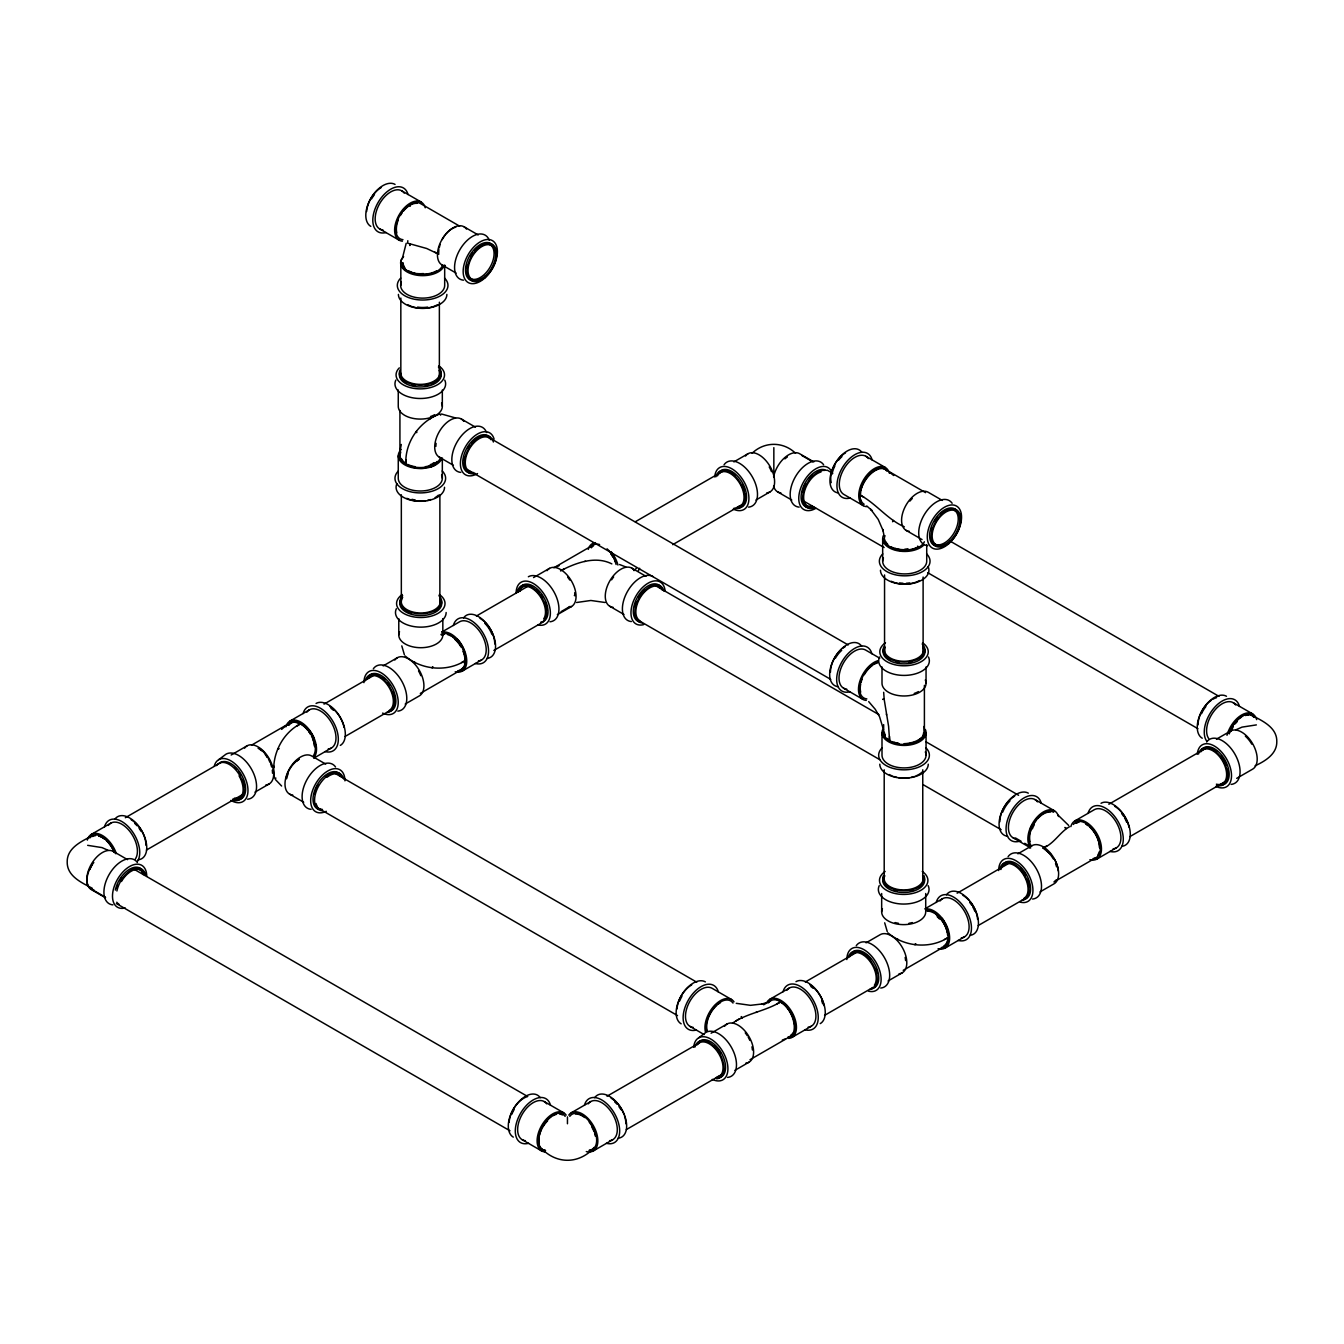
<?xml version="1.0" encoding="UTF-8"?>
<svg xmlns="http://www.w3.org/2000/svg" width="1344" height="1344" viewBox="0 0 1344 1344"><rect width="100%" height="100%" fill="white"/><g stroke="black" fill="none" stroke-linecap="round" stroke-linejoin="round"><path stroke-width="1.5" d="M398.782 634.99L398.782 618.643M407.803 240.71L407.635 243.18L426.686 248.489L438.614 254.167L438.85 249.446M442.831 634.99L442.831 618.643M773.842 447.653L773.842 476.011M567.454 1123.752L567.47 1116.898M406.14 459.698L405.888 464.134C404.645 442.243 419.647 421.042 439.975 413.969L440.664 415.178M314.21 738.562A20.378 12.499 56.6 0 0 300.938 723.526C281.366 733.387 270.497 756.974 274.546 778.126L275.94 778.126M732.497 1023.17C747.13 1013.074 765.626 1011.209 780.864 1001.734L776.765 1003.968M1069.454 826.745C1059.946 831.97 1054.166 843.73 1043.062 848.081L1050.722 854.179M402.595 257.46L406.207 243.264M400.243 449.887L401.285 444.478M735.638 1021.07L738.998 1019.004M461.58 662.525L465.578 660.391C447.266 672.437 421.378 670.001 405.098 655.956M863.923 497.347L859.925 494.911C876.12 503.58 887.41 519.406 904.327 526.831M944.479 939.456L948.478 937.322C930.166 949.368 904.26 946.932 887.981 932.887M439.253 247.8L440.076 244.474M273.89 766.097L273.739 767.626M893.306 520.447L892.584 521.741L893.575 520.649M429.24 419.412L430.483 418.522M432.197 667.716L432.919 666.809L431.928 667.649M915.096 944.63L915.818 943.723L914.81 944.58M883.663 692.294L884.167 699.014L882.706 699.334L884.184 699.367L888.586 726.298L889.627 741.048L898.733 743.534M281.618 729.372L285.785 725.76M218.736 759.646L225.977 754.186A25.334 14.616 60 0 1 252.857 771.742A25.334 14.616 60 0 1 247.598 799.21M698.662 1037.837L705.902 1032.394A25.334 14.616 60 0 1 732.782 1049.95A25.334 14.616 60 0 1 727.524 1077.418M87.662 845.342L101.976 847.594L107.94 850.231M1256.371 724.903L1242.024 727.121L1236.06 729.758M297.242 725.962L300.938 723.526L293.278 721.879M1043.062 848.081L1046.909 845.729M533.551 577.567L549.478 568.378M733.874 461.899L748.02 453.718M91.358 834.389L110.83 823.133M383.174 665.902L397.337 657.72M441.924 631.982L459.631 621.768A22.025 12.718 60 0 1 483 637.022A22.025 12.718 60 0 1 478.43 660.912M553.879 567.756L593.141 545.076M752.102 453.281C764.383 441.37 783.283 441.37 795.564 453.281M231.168 755.009L247.094 745.819M289.934 721.09L309.389 709.85M635.309 521.758L722.232 471.559M92.182 835.817C81.749 841.226 66.914 847.879 67.2 861.991C66.914 876.12 81.749 882.773 92.182 888.182M125.328 817.723L221.306 762.3M251.496 745.181L290.758 722.518M324.005 704.138L373.078 675.814M476.381 616.022L529.082 585.598M672.689 544.673L743.316 503.899M146.412 850.063L242.39 794.64M493.836 650.446L542.892 622.121M561.07 611.638L570.158 606.379M345.106 736.462L390.533 710.237M420.319 693.42L461.362 669.715M557.34 614.695L571.502 606.53M755.899 500.052L770.045 491.87M405.199 704.054L419.362 695.873A22.025 12.718 60 0 0 417.833 668.002A22.025 12.718 60 0 0 394.85 660.022M462.185 671.143L481.656 659.904M254.974 792.137L269.119 783.955M313.723 758.218L331.43 747.986M1017.895 853.81L1032.041 845.645M1074.881 820.915L1094.335 809.676A22.025 12.718 60 0 1 1117.704 824.93A22.025 12.718 60 0 1 1113.134 848.82M1216.454 739.166L1230.617 731.002M571.25 1112.798L590.722 1101.559M866.057 942.833L880.219 934.651A22.025 12.718 60 0 1 903.588 949.906A22.025 12.718 60 0 1 899.018 973.795M924.823 908.897L942.514 898.682M711.094 1033.217L727.02 1024.01M769.86 999.281L789.331 988.042M1108.85 804.25L1206.643 747.785M763.644 1004.774L770.683 1000.726M957.13 893.206L1008.017 863.822M607.034 1096.217L699.401 1042.894M805.291 981.994L856.162 952.627M1129.934 836.59L1224.098 782.225M978.23 925.529L1025.472 898.262M1055.023 881.328L1096.082 857.64M1255.078 765.828C1264.939 761.225 1277.086 754.118 1276.8 741.535C1277.086 727.406 1262.251 720.754 1251.818 715.344M626.321 1129.598L722.299 1074.175M592.452 1149.523C577.685 1163.87 557.256 1163.87 542.489 1149.523M824.561 1015.375L873.617 987.05M903.202 970.334L944.244 946.646M1039.92 891.962L1054.066 883.798A22.025 12.718 60 0 0 1052.537 855.926A22.025 12.718 60 0 0 1029.571 847.93M1096.906 859.068L1116.36 847.829M1236.715 778.344L1252.642 769.138A22.025 12.718 60 0 0 1251.113 741.283A22.025 12.718 60 0 0 1228.147 733.286M750.002 1059.71L791.062 1036.006M593.275 1150.951L612.746 1139.712M888.082 980.969L902.244 972.804M945.084 948.074L964.538 936.835M734.899 1070.345L749.045 1062.163M791.885 1037.434L811.356 1026.194M564.715 568.68L560.498 570.814C575.753 562.918 595.291 555.458 611.839 563.892M943.589 946.999L943.622 946.982A20.378 12.499 63.4 0 0 944.916 922.757M555.929 566.933L559.054 565.74M767.861 1002.12L761.41 1004.27L763.022 1003.884L750.49 1005.329L736.243 1003.33M782.309 1040.088L785.434 1038.878M277.822 749.045L279.065 748.608L277.922 748.776M886.586 714.941L886.385 714.084M576.61 602.498L590.856 600.482L605.119 602.498M585.463 561.271L584.606 561.456M755.899 1012.402L756.756 1012.15M415.178 662.525L413.784 661.903M898.061 939.456L896.683 938.818M441.454 413.986L455.549 417.95M889.51 736.361L889.627 741.048A20.378 10.97 -3.1 0 1 884.369 736.327M619.55 564.53L625.8 566.933M434.65 252.017L438.614 254.167M865.872 456.271L885.343 467.51M942.329 500.422L928.166 492.24A22.025 12.718 -60 0 0 904.798 507.494A22.025 12.718 -60 0 0 909.367 531.384M884.52 468.938L925.562 492.643M401.738 190.814L421.193 202.054M464.033 226.783L478.195 234.948M459.631 226.145L420.37 203.482A20.378 11.76 -60 0 0 398.765 217.594A20.378 11.76 -60 0 0 402.982 239.686M1233.17 702.677L1252.642 713.916M813.809 461.899L799.646 453.718A22.025 12.718 -60 0 0 773.59 476.834M801.847 455.498L812.734 461.782M827.232 470.165L832.675 473.306M950.578 541.38L1219.042 696.377M863.318 505.663L843.847 494.424A22.025 12.718 -60 0 1 845.376 466.553A22.025 12.718 -60 0 1 868.342 458.573M906.142 530.393L922.068 539.582M379.714 228.95L399.168 240.19M442.008 264.919L456.154 273.101M917.549 546.151L919.111 547.058M804.334 501.446L884.15 547.529M927.679 572.662L1197.941 728.7M777.622 491.87L791.784 500.052M879.749 658.207L865.586 650.026A22.025 12.718 -60 0 0 842.218 665.297A22.025 12.718 -60 0 0 846.787 689.17M461.294 418.975L475.44 427.157M487.469 436.682L848.182 644.952M466.385 469.022L830.726 679.375M843.562 688.178L863.033 699.418M1034.998 799.562L1054.452 810.802M439.27 457.128L453.415 465.31M631.848 568.159L646.01 576.324M656.057 585.967L879.01 714.689M926.15 741.905L1018.601 795.278M433.138 463.226L434.7 464.134M1100.299 848.299L1099.711 847.963A19.555 11.29 60 0 0 1089.463 826.644A19.27 11.122 60 0 1 1099.51 847.627M638.602 620.407L879.682 759.595M923.194 784.711L1001.129 829.702M1015.627 838.085L1021.07 841.226M1024.699 843.31L1028.328 845.41M1012.973 837.715L1030.663 847.93M609.823 606.295L623.986 614.477M574.308 595.426L574.896 595.778A20.378 11.76 60 0 0 574.678 592.754M325.718 764.098L311.573 755.933A22.025 12.718 -60 0 0 288.204 771.187A22.025 12.718 -60 0 0 292.774 795.077M731.522 999.516L712.068 988.277A22.025 12.718 -60 0 0 688.699 1003.531A22.025 12.718 -60 0 0 693.269 1027.421M336.05 773.942L696.78 982.195M316.781 807.324L677.51 1015.577M289.548 794.069L303.694 802.25M690.043 1026.43L704.189 1034.594M113.383 851.458L127.546 859.639M544.219 1101.559L563.69 1112.798M133.829 869.114L527.436 1096.368M90.972 888.871L105.487 897.254M116.357 903.538L509.981 1130.791M105.521 897.792L91.358 889.61A22.025 12.718 -60 0 1 92.887 861.739A22.025 12.718 -60 0 1 115.853 853.759M522.194 1139.712L541.666 1150.951M889.812 472.382L893.71 475.524M866.779 505.982L871.853 510.485L870.71 509.275L878.22 519.406L883.243 530.981L882.773 529.385L884.134 536.038M1058.215 815.254L1068.698 825.468M281.618 786.022L275.302 779.402M868.694 701.602L875.28 709.33L879.547 716.722L883.462 729.574M742.056 1017.862L741.283 1016.585L741.754 1018.013M416.237 431.558L416.674 432.65L416.422 431.357M887.258 931.594L884.688 922.807M404.359 654.662L401.789 645.876M924.067 726.415L924.386 731.942A20.378 10.97 -3.1 0 1 904.008 743.702M934.063 912.358L934.063 913.046A19.555 11.29 60 0 0 930.485 911.518A19.27 11.122 60 0 0 927.242 911.215M926.722 544.874L926.722 561.221A22.025 12.718 0 0 1 901.824 573.821A22.025 12.718 0 0 1 883.428 557.928M926.05 666.926L926.05 683.273M926.05 732.732L926.05 755.21M925.714 893.525L925.714 911.921A22.025 12.718 0 0 1 900.816 924.521A22.025 12.718 0 0 1 882.42 908.628M924.403 685.322L924.403 732.732A20.378 11.76 0 0 1 904.025 744.492A20.378 11.76 0 0 1 883.646 732.732L883.646 724.601M923.11 577.046L923.11 654.192M922.757 769.81L922.757 882.739M884.554 574.963L884.554 652.109M884.201 769.81L884.201 878.556M882.672 538.742L882.672 561.221M882 666.926L882 683.273A22.025 12.718 0 0 0 906.898 695.873A22.025 12.718 0 0 0 925.31 679.98M882 732.732L882 755.21A22.025 12.718 0 0 0 906.898 767.81A22.025 12.718 0 0 0 925.31 751.918M881.664 893.525L881.664 911.921M874.054 663.718L874.054 664.39A19.555 11.29 -60 0 1 877.632 662.861M451.181 635.443L451.181 636.115A19.555 11.29 60 0 0 447.602 634.586M444.679 264.986L444.679 285.415A22.025 12.718 0 0 1 419.765 298.015A22.025 12.718 0 0 1 401.369 282.122M442.327 390.012L442.327 406.358M442.327 459.9L442.327 478.296M439.874 494.777L439.874 603.506M439.37 302.215L439.37 377.278M410.189 204.49L410.189 206.287M401.335 494.777L401.335 601.423M400.831 262.601L400.831 285.533M400.831 298.049L400.831 375.194M399.924 410.474L399.924 455.818M398.261 390.012L398.261 406.358A22.025 12.718 0 0 0 423.175 418.975A22.025 12.718 0 0 0 441.571 403.066M398.261 455.818L398.261 478.296A22.025 12.718 0 0 0 423.175 490.896A22.025 12.718 0 0 0 441.571 475.003M442.159 239.602A20.378 12.499 -63.4 0 1 444.998 235.166M446.074 233.839A20.378 12.499 -63.4 0 1 455.834 227.136M402.394 241.198A22.025 12.718 -60 0 1 400.714 212.335A22.025 12.718 -60 0 1 425.225 207.782M382.939 229.958A22.025 12.718 -60 0 1 379.714 203.532A22.025 12.718 -60 0 1 404.208 193.099M396.833 232.966A19.555 11.29 -60 0 1 398.21 220.046M400.411 215.477A19.555 11.29 -60 0 1 402.259 212.621M403.267 211.294A19.555 11.29 -60 0 1 417.094 203.314M366.626 211.512A20.916 12.079 -60 0 1 381.377 187.404M370.81 226.363A24.226 13.994 -60 0 1 370.81 198.391A24.226 13.994 -60 0 1 395.052 184.414M386.081 232.529A25.334 14.616 -60 0 1 378.05 202.574A25.334 14.616 -60 0 1 408.022 194.544M371.599 198.845A19.555 11.29 -60 0 1 374.455 194.662M437.438 304.752A20.916 12.079 0 0 1 407.854 304.752M436.464 270.917A19.555 11.29 0 0 1 408.828 270.917M403.771 265.86A19.555 11.29 0 0 1 403.099 262.937M446.88 294.403A24.226 13.994 0 0 1 422.654 308.398A24.226 13.994 0 0 1 398.412 294.403M444.578 278.107A25.334 14.616 0 0 1 422.654 300.031A25.334 14.616 0 0 1 400.714 278.107M427.711 307.104A19.555 11.29 0 0 1 417.581 307.104M443.923 266.23A22.025 12.718 0 0 1 414.221 274.68A22.025 12.718 0 0 1 403.57 256.57M442.327 265.978A20.378 11.76 0 0 1 419.983 274.596A20.378 11.76 0 0 1 402.276 262.937M445.234 265.927A22.025 12.718 -60 0 1 442.008 239.484A22.025 12.718 -60 0 1 466.502 229.068M483.857 244.104A19.555 11.29 -60 0 1 491.232 264.97A19.555 11.29 -60 0 1 468.3 276.478M466.502 268.145A19.555 11.29 -60 0 1 466.922 265.171M470.501 255.948A19.555 11.29 -60 0 1 472.349 253.092M474.432 250.505A19.555 11.29 -60 0 1 480.278 245.633M476.448 280.291A20.916 12.079 -60 0 1 468.535 257.964A20.916 12.079 -60 0 1 493.08 245.65M463.529 280.174A25.334 14.616 -60 0 1 460.975 247.884A25.334 14.616 -60 0 1 489.317 240.307M909.955 501.06A20.378 11.76 -60 0 1 912.24 498.523M861.386 501.816A20.378 10.97 -56.9 0 1 866.309 478.918A20.378 10.97 -56.9 0 1 885.175 469.358M864.142 504.235A20.378 11.76 -60 0 1 865.553 478.447A20.378 11.76 -60 0 1 886.805 471.072M954.19 510.115A19.555 11.29 -60 0 1 952.829 534.862A19.555 11.29 -60 0 1 932.45 541.934M931.056 530.628A19.555 11.29 -60 0 1 931.879 527.537M934.634 521.405A19.555 11.29 -60 0 1 937.507 517.222M940.834 513.694A19.555 11.29 -60 0 1 943.219 511.846M944.412 511.09A19.555 11.29 -60 0 1 947.99 509.561M937.02 546.118A20.916 12.079 -60 0 1 933.946 521.018A20.916 12.079 -60 0 1 957.23 511.106M927.679 545.63A25.334 14.616 -60 0 1 923.966 515.239A25.334 14.616 -60 0 1 952.14 503.261M919.498 580.558A20.916 12.079 0 0 1 891.24 581.263M909.754 582.91A19.555 11.29 0 0 1 906.394 583.246M903 583.246A19.555 11.29 0 0 1 899.64 582.91M926.638 553.913A25.334 14.616 0 0 1 904.697 575.837A25.334 14.616 0 0 1 882.756 553.913M928.099 566.597A24.226 13.994 0 0 1 907.855 584.086A24.226 13.994 0 0 1 880.471 570.209M918.523 546.722A19.555 11.29 0 0 1 904.697 550.032M903 549.982A19.555 11.29 0 0 1 890.87 546.722M887.762 544.387A19.555 11.29 0 0 1 885.814 541.666M923.782 545.093A22.025 12.718 0 0 1 896.263 550.486A22.025 12.718 0 0 1 883.428 535.45M924.386 541.783A20.378 11.76 0 0 1 899.422 550.099A20.378 11.76 0 0 1 885.024 535.702M907.855 549.074A18.178 10.483 0 0 1 904.697 549.226M866.544 506.654A22.025 12.718 -60 0 1 864.847 477.792A22.025 12.718 -60 0 1 889.375 473.256M832.171 473.525A19.555 11.29 -60 0 1 834.926 465.797M838.606 460.118A19.555 11.29 -60 0 1 841.932 456.607M860.513 494.575A19.555 11.29 -60 0 1 860.714 491.669M860.983 490.174A19.555 11.29 -60 0 1 877.901 469.106M838.505 492.929A24.226 13.994 -60 0 1 834.96 463.865A24.226 13.994 -60 0 1 861.907 452.39M850.231 498.002A25.334 14.616 -60 0 1 842.201 468.031A25.334 14.616 -60 0 1 872.155 460.001M831.23 482.63A20.916 12.079 -60 0 1 845.51 452.861M916.222 548.033A19.27 11.122 0 0 1 895.692 549.595A19.27 11.122 0 0 1 884.554 539.515M908.393 549.343A17.623 10.181 0 0 1 905.369 549.646M903.84 549.679A17.623 10.181 0 0 1 895.02 548.318M434.7 414.674A20.378 11.76 0 0 1 430.483 416.539M434.666 465.209A20.378 12.499 3.4 0 1 430.45 467.04M425.544 468.098A20.378 12.499 3.4 0 1 400.646 451.836M439.975 458.858A20.378 11.76 0 0 1 415.027 467.174A20.378 11.76 0 0 1 400.613 452.777M439.169 370.171A19.555 11.29 0 0 1 422.839 384.283A19.555 11.29 0 0 1 400.747 373.094M439.169 377.815A19.555 11.29 0 0 1 437.22 380.537M434.112 382.872A19.555 11.29 0 0 1 431.508 384.132M428.551 385.123A19.555 11.29 0 0 1 425.359 385.795M415.229 385.795A19.555 11.29 0 0 1 412.037 385.123M406.476 382.872A19.555 11.29 0 0 1 403.368 380.537M440.513 371.767A20.916 12.079 0 0 1 420.302 386.971A20.916 12.079 0 0 1 400.075 371.767M438.85 365.887A24.226 13.994 0 0 1 437.926 384.485A24.226 13.994 0 0 1 405.821 386.114A24.226 13.994 0 0 1 399.319 367.886M444.763 380.1A25.334 14.616 0 0 1 420.302 398.496A25.334 14.616 0 0 1 395.825 380.1M438.413 367.046A20.916 12.079 0 0 1 423.024 385.073A20.916 12.079 0 0 1 400.075 369.97M475.255 473.407A20.916 12.079 -60 0 1 468.619 448.644A20.916 12.079 -60 0 1 493.382 442.025M472.181 472.5A19.555 11.29 -60 0 1 469.308 449.047A19.555 11.29 -60 0 1 491.064 439.807M477.523 473.575A24.226 13.994 -60 0 1 460.471 465.377A24.226 13.994 -60 0 1 474.55 436.027A24.226 13.994 -60 0 1 494.071 439.118M460.79 472.382A25.334 14.616 -60 0 1 458.237 440.093A25.334 14.616 -60 0 1 486.578 432.516M470.618 471.61A19.555 11.29 -60 0 1 465.562 468.686M463.764 460.354A19.555 11.29 -60 0 1 464.184 457.363M467.762 448.14A19.555 11.29 -60 0 1 469.61 445.284M471.694 442.697A19.555 11.29 -60 0 1 477.523 437.825M481.102 436.313A19.555 11.29 -60 0 1 484.445 435.977M473.693 472.5A20.916 12.079 -60 0 1 465.797 450.173A20.916 12.079 -60 0 1 490.342 437.858M442.495 458.119A22.025 12.718 -60 0 1 439.27 431.693A22.025 12.718 -60 0 1 463.764 421.277M435.876 446.376A20.378 11.76 -60 0 1 436.094 443.352M441.571 459.11A22.025 12.718 0 0 1 411.869 467.561A22.025 12.718 0 0 1 401.218 449.45M437.22 461.462A19.555 11.29 0 0 1 431.508 465.058M430.063 465.595A19.555 11.29 0 0 1 425.359 466.721M415.229 466.721A19.555 11.29 0 0 1 407.719 464.453M406.476 463.798A19.555 11.29 0 0 1 401.419 458.741M444.528 487.284A24.226 13.994 0 0 1 417.127 501.161A24.226 13.994 0 0 1 396.9 483.672M442.226 470.988A25.334 14.616 0 0 1 420.302 492.912A25.334 14.616 0 0 1 398.362 470.988M438.413 495.13A20.916 12.079 0 0 1 435.086 497.633M430.752 499.548A20.916 12.079 0 0 1 427.442 500.438M425.712 500.758A20.916 12.079 0 0 1 406.846 498.338M415.229 499.985A19.555 11.29 0 0 1 412.037 499.313M918.439 691.589A20.378 11.76 0 0 1 914.222 693.454M922.908 647.086A19.555 11.29 0 0 1 904.025 661.282A19.555 11.29 0 0 1 885.142 647.086M924.235 648.665A20.916 12.079 0 0 1 904.025 663.886A20.916 12.079 0 0 1 883.814 648.665M922.152 643.961A20.916 12.079 0 0 1 906.763 661.97A20.916 12.079 0 0 1 883.814 646.867M922.589 642.802A24.226 13.994 0 0 1 920.657 661.97A24.226 13.994 0 0 1 887.393 661.97A24.226 13.994 0 0 1 885.478 642.802M928.486 656.998A25.334 14.616 0 0 1 904.025 675.41A25.334 14.616 0 0 1 879.564 656.998M912.29 662.021A19.555 11.29 0 0 1 909.082 662.693M898.968 662.693A19.555 11.29 0 0 1 895.759 662.021M890.198 659.77A19.555 11.29 0 0 1 887.09 657.434M830.441 672.252A20.916 12.079 -60 0 1 841.411 649.421M842.654 648.379A20.916 12.079 -60 0 1 845.242 646.632M835.464 658.073A19.555 11.29 -60 0 1 841.663 650.362M860.698 692.194A19.555 11.29 -60 0 1 860.698 683.928M861.05 682.399A19.555 11.29 -60 0 1 862.075 679.274M864.276 674.705A19.555 11.29 -60 0 1 872.844 665.146M838.219 686.683A24.226 13.994 -60 0 1 834.674 657.619A24.226 13.994 -60 0 1 861.622 646.162M849.946 691.757A25.334 14.616 -60 0 1 841.915 661.802A25.334 14.616 -60 0 1 871.886 653.772M866.258 700.426A22.025 12.718 -60 0 1 859.656 681.778A22.025 12.718 -60 0 1 878.086 660.643M866.846 698.914A20.378 11.76 -60 0 1 860.731 681.66A20.378 11.76 -60 0 1 877.783 662.122M925.31 729.439A22.025 12.718 0 0 1 904.025 745.433A22.025 12.718 0 0 1 882.756 729.439M923.58 732.732A19.555 11.29 0 0 1 922.908 735.638M920.959 738.36A19.555 11.29 0 0 1 917.851 740.712M913.802 742.493A19.555 11.29 0 0 1 909.082 743.618M898.968 743.618A19.555 11.29 0 0 1 894.247 742.493M890.198 740.712A19.555 11.29 0 0 1 887.09 738.36M885.142 735.638A19.555 11.29 0 0 1 884.486 732.732M928.25 764.198A24.226 13.994 0 0 1 904.025 778.176A24.226 13.994 0 0 1 879.799 764.198M925.966 747.886A25.334 14.616 0 0 1 904.025 769.826A25.334 14.616 0 0 1 882.084 747.886M922.152 772.027A20.916 12.079 0 0 1 916.02 775.891M914.491 776.462A20.916 12.079 0 0 1 911.182 777.353M909.451 777.655A20.916 12.079 0 0 1 898.615 777.655M896.868 777.353A20.916 12.079 0 0 1 893.558 776.462M892.03 775.891A20.916 12.079 0 0 1 889.224 774.53M884.856 735.05A19.27 11.122 0 0 1 884.201 732.178M434.23 462.907A19.27 11.122 0 0 1 430.248 464.671M937.39 916.591A18.178 10.483 60 0 1 939.49 918.691M905.15 957.449A20.378 11.76 60 0 1 905.587 960.574M942.077 918.305A20.378 12.499 63.4 0 1 944.042 921.211M926.856 910.442A20.378 11.76 60 0 1 946.546 927.881A20.378 11.76 60 0 1 941.27 947.57M850.45 955.466A19.555 11.29 60 0 1 869.333 960.523A19.555 11.29 60 0 1 874.39 985.253M852.012 954.576A19.555 11.29 60 0 1 854.213 952.526M865.183 954.257A19.555 11.29 60 0 1 870.895 959.633M875.952 968.402A19.555 11.29 60 0 1 877.33 973.039M849.694 956.794A20.916 12.079 60 0 1 872.978 961.111A20.916 12.079 60 0 1 871.382 988.529M846.854 959.566A24.226 13.994 60 0 1 862.478 948.898A24.226 13.994 60 0 1 880.858 975.761A24.226 13.994 60 0 1 868.409 991.133M856.262 945.672A25.334 14.616 60 0 1 884.436 957.65A25.334 14.616 60 0 1 880.723 988.042M848.131 957.684A20.916 12.079 60 0 1 871.433 962.002A20.916 12.079 60 0 1 869.82 989.436M923.899 875.515A20.916 12.079 0 0 1 903.689 890.719A20.916 12.079 0 0 1 883.478 875.515M922.572 875.717A19.555 11.29 0 0 1 903.689 889.93A19.555 11.29 0 0 1 884.806 875.717M922.253 871.45A24.226 13.994 0 0 1 920.321 890.618A24.226 13.994 0 0 1 887.074 890.618A24.226 13.994 0 0 1 885.142 871.45M923.244 880.438A19.555 11.29 0 0 1 922.572 883.361M913.466 890.215A19.555 11.29 0 0 1 910.375 891.055M897.019 891.055A19.555 11.29 0 0 1 893.911 890.215M886.771 886.082A19.555 11.29 0 0 1 884.806 883.361M928.166 885.646A25.334 14.616 0 0 1 903.689 904.058A25.334 14.616 0 0 1 879.228 885.646M923.899 877.313A20.916 12.079 0 0 1 903.689 892.517A20.916 12.079 0 0 1 883.478 877.313M912.307 922.572A20.378 11.76 0 0 1 908.964 923.278M898.414 923.278A20.378 11.76 0 0 1 895.087 922.572M926.268 908.93A22.025 12.718 60 0 1 948.444 930.418A22.025 12.718 60 0 1 938.095 948.696M940.044 900.984A22.025 12.718 60 0 1 964.538 911.4A22.025 12.718 60 0 1 961.313 937.826M947.419 932.585A19.555 11.29 60 0 0 935.273 913.802A19.27 11.122 60 0 1 947.638 935.239M947.419 940.834A19.555 11.29 60 0 1 943.841 945.924M946.478 894.802A24.226 13.994 60 0 1 973.426 906.276A24.226 13.994 60 0 1 969.881 935.34M936.23 902.412A25.334 14.616 60 0 1 966.202 910.442A25.334 14.616 60 0 1 958.171 940.414M962.875 895.289A20.916 12.079 60 0 1 969.125 900.497M970.267 901.841A20.916 12.079 60 0 1 977.609 919.397M969.78 902.53A19.555 11.29 60 0 1 971.762 905.268M972.653 906.73A19.555 11.29 60 0 1 974.854 911.299M455.028 639.475A19.27 11.122 60 0 1 458.304 642.936M459.312 644.263A19.27 11.122 60 0 1 461.126 647.069M463.294 651.588A19.27 11.122 60 0 1 464.654 664.306M463.294 667.313A19.27 11.122 60 0 1 461.126 669.329M937.289 916.742A17.623 10.181 60 0 1 939.338 918.775M291.312 723.022A19.27 11.122 60 0 1 310.582 734.143M312.749 738.662A19.27 11.122 60 0 1 314.513 746.172M286.07 778.462A19.27 11.122 -60 0 1 299.225 759.192A20.378 11.76 -60 0 0 296.822 761.09M712.958 1008.034A19.27 11.122 -60 0 1 716.251 1004.573M1030.428 828.24A19.27 11.122 -60 0 1 1031.957 825.25M745.248 1032.847A20.378 11.76 60 0 1 747.298 1035.703M748.222 1037.215A20.378 11.76 60 0 1 749.834 1040.374M751.951 1046.825A20.378 11.76 60 0 1 752.388 1049.933M777.386 1000.003A20.378 10.97 63.1 0 1 792.506 1017.71A20.378 10.97 63.1 0 1 790.373 1036.375M768.398 1002.842A20.378 11.76 60 0 1 791.062 1012.486A20.378 11.76 60 0 1 788.071 1036.93M724.55 1026.312A22.025 12.718 60 0 1 749.045 1036.728A22.025 12.718 60 0 1 745.819 1063.154M697.25 1044.826A19.555 11.29 60 0 1 719.006 1054.082A19.555 11.29 60 0 1 716.134 1077.535M697.973 1042.894A20.916 12.079 60 0 1 721.241 1052.789A20.916 12.079 60 0 1 718.183 1077.888M694.932 1047.06A20.916 12.079 60 0 1 718.234 1051.378A20.916 12.079 60 0 1 716.621 1078.795M693.722 1047.245A24.226 13.994 60 0 1 711.278 1039.332A24.226 13.994 60 0 1 727.91 1068.144A24.226 13.994 60 0 1 712.27 1079.4M714.353 1045.481A19.555 11.29 60 0 1 717.696 1048.992M718.704 1050.319A19.555 11.29 60 0 1 720.552 1053.175M724.13 1070.664A19.555 11.29 60 0 1 717.696 1076.645M676.973 1008.974A20.916 12.079 -60 0 1 691.706 984.866M679.728 1000.877A19.555 11.29 -60 0 1 681.929 996.307M696.41 1030.008A25.334 14.616 -60 0 1 688.38 1000.037A25.334 14.616 -60 0 1 718.351 992.006M681.156 1023.826A24.226 13.994 -60 0 1 681.156 995.854A24.226 13.994 -60 0 1 705.382 981.876M707.162 1030.428A19.555 11.29 -60 0 1 716.94 1005.228M718.116 1004.254A19.555 11.29 -60 0 1 720.518 1002.624M705.466 1031.923A22.025 12.718 -60 0 1 714.554 1005.413A22.025 12.718 -60 0 1 734.009 1001.801M706.608 1030.932A20.378 11.76 -60 0 1 715.008 1006.404A20.378 11.76 -60 0 1 733.001 1003.061M767.374 1001.582A22.025 12.718 60 0 1 791.885 1011.998A22.025 12.718 60 0 1 788.659 1038.425M810.886 986.53A19.555 11.29 60 0 1 813.254 988.378M821.654 1000.658A19.555 11.29 60 0 1 822.662 1003.766M786.845 990.343A22.025 12.718 60 0 1 811.356 1000.759A22.025 12.718 60 0 1 808.13 1027.186M780.864 1002.406A19.555 11.29 60 0 1 794.64 1024.918M792.842 1033.25A19.555 11.29 60 0 1 790.642 1035.283M796.001 981.641A24.226 13.994 60 0 1 820.243 995.635A24.226 13.994 60 0 1 820.243 1023.607M783.031 991.788A25.334 14.616 60 0 1 813.002 999.818A25.334 14.616 60 0 1 804.972 1029.773M809.676 984.648A20.916 12.079 60 0 1 823.973 1005.564M1073.419 824.46A20.378 11.76 60 0 1 1096.082 834.103A20.378 11.76 60 0 1 1093.092 858.547M1046.791 850.802A20.378 11.76 60 0 1 1053.242 858.833M1055.527 863.604A20.378 11.76 60 0 1 1056.602 866.846M1053.898 858.43A20.378 12.499 56.6 0 1 1058.316 870.996M1056.317 879.749A20.378 12.499 56.6 0 1 1053.898 881.966M1070.849 826.644A22.025 12.718 60 0 1 1096.906 833.633A22.025 12.718 60 0 1 1089.917 859.69M1076.107 823.066A19.555 11.29 60 0 1 1078.98 822.175A19.27 11.122 60 0 0 1076.258 823.066M1099.241 851.827A19.555 11.29 60 0 1 1097.863 854.885M1114.697 806.266A20.916 12.079 60 0 1 1128.994 827.182M1101.022 803.275A24.226 13.994 60 0 1 1126.742 820.058A24.226 13.994 60 0 1 1121.702 846.334M1088.052 813.406A25.334 14.616 60 0 1 1118.023 821.436A25.334 14.616 60 0 1 1109.993 851.407M1121.618 813.523A19.555 11.29 60 0 1 1123.584 816.262M1124.474 817.706A19.555 11.29 60 0 1 1126.675 822.276M999.835 821.772A20.916 12.079 -60 0 1 1014.636 796.152M1030.092 841.714A19.555 11.29 -60 0 1 1030.092 833.448M1030.462 831.919A19.555 11.29 -60 0 1 1036.543 820.042M1037.602 818.782A19.555 11.29 -60 0 1 1050.353 812.062M1007.63 836.22A24.226 13.994 -60 0 1 1002.607 809.945A24.226 13.994 -60 0 1 1028.311 793.162M1019.34 841.294A25.334 14.616 -60 0 1 1011.31 811.322A25.334 14.616 -60 0 1 1041.281 803.292M1016.198 838.706A22.025 12.718 -60 0 1 1012.973 812.28A22.025 12.718 -60 0 1 1037.467 801.847M1002.658 812.162A19.555 11.29 -60 0 1 1009.915 800.974M1029.958 846.653A22.025 12.718 -60 0 1 1037.484 816.698A22.025 12.718 -60 0 1 1058.484 816.53M1030.966 845.393A20.378 11.76 -60 0 1 1034.678 821.738A20.378 11.76 -60 0 1 1053.629 812.23M1032.326 828.878A18.178 10.483 -60 0 1 1034.359 824.628M1000.894 869.518A19.555 11.29 60 0 1 1021.154 871.517A19.555 11.29 60 0 1 1024.027 898.279M1003.834 865.553A19.555 11.29 60 0 1 1006.034 863.52M1020.533 868.174A19.555 11.29 60 0 1 1025.573 874.81M1027.774 879.379A19.555 11.29 60 0 1 1029.571 887.006M1001.515 867.77A20.916 12.079 60 0 1 1024.817 872.105A20.916 12.079 60 0 1 1023.204 899.522M999.953 868.678A20.916 12.079 60 0 1 1023.254 872.995A20.916 12.079 60 0 1 1021.642 900.413M998.676 870.559A24.226 13.994 60 0 1 1014.317 859.874A24.226 13.994 60 0 1 1032.679 886.754A24.226 13.994 60 0 1 1020.23 902.126M1008.084 856.666A25.334 14.616 60 0 1 1036.258 868.644A25.334 14.616 60 0 1 1032.545 899.035M590.839 547.21A20.378 11.76 60 0 1 599.592 544.505M607.051 548.806A20.378 11.76 60 0 1 615.804 561.607M567.689 577.198A20.378 11.76 60 0 1 569.755 580.054M588.269 549.394A22.025 12.718 60 0 1 595.526 542.657M611.1 551.645A22.025 12.718 60 0 1 617.954 565.034M591.343 547.831A19.555 11.29 60 0 1 593.544 545.798M611.251 554.232A19.555 11.29 60 0 1 613.099 557.088M613.906 558.583A19.555 11.29 60 0 1 615.283 561.658M636.283 568.26A22.025 12.718 60 0 1 633.797 570.562M639.626 568.277A25.334 14.616 60 0 1 638.299 570.78M642.264 622.927A20.916 12.079 -60 0 1 640.651 595.51A20.916 12.079 -60 0 1 663.953 591.192M639.878 620.794A19.555 11.29 -60 0 1 641.239 596.064A19.555 11.29 -60 0 1 661.618 588.974M655.015 585.144A19.555 11.29 -60 0 1 660.072 588.067M638.316 619.886A19.555 11.29 -60 0 1 636.132 617.854M634.738 606.547A19.555 11.29 -60 0 1 636.132 601.894M638.316 597.324A19.555 11.29 -60 0 1 640.164 594.468M641.189 593.124A19.555 11.29 -60 0 1 644.515 589.613M643.658 624.624A24.226 13.994 -60 0 1 631.142 609.874A24.226 13.994 -60 0 1 648.598 582.893A24.226 13.994 -60 0 1 665.162 591.394M631.361 621.55A25.334 14.616 -60 0 1 626.102 594.082A25.334 14.616 -60 0 1 652.982 576.526M640.702 622.037A20.916 12.079 -60 0 1 639.089 594.602A20.916 12.079 -60 0 1 662.39 590.285M613.049 607.303A22.025 12.718 -60 0 1 609.823 580.877A22.025 12.718 -60 0 1 634.334 570.444M611.587 579.835A20.378 11.76 -60 0 1 613.637 576.979M547.008 570.679A22.025 12.718 60 0 1 571.502 581.095A22.025 12.718 60 0 1 568.277 607.522M518.33 592.25A19.555 11.29 60 0 1 536.962 592.402A19.555 11.29 60 0 1 543.648 618.979M519.893 591.343A19.555 11.29 60 0 1 529.654 585.698M536.81 589.831A19.555 11.29 60 0 1 539.078 592.099M541.162 594.686A19.555 11.29 60 0 1 543.01 597.542M545.21 602.112A19.555 11.29 60 0 1 547.008 609.756M520.43 587.244A20.916 12.079 60 0 1 543.698 597.156A20.916 12.079 60 0 1 540.641 622.255M517.39 591.41A20.916 12.079 60 0 1 539.078 593.561A20.916 12.079 60 0 1 542.136 622.205M516.096 593.292A24.226 13.994 60 0 1 531.737 582.624A24.226 13.994 60 0 1 550.116 609.487A24.226 13.994 60 0 1 537.667 624.859M528.36 576.761A25.334 14.616 60 0 1 555.24 594.3A25.334 14.616 60 0 1 549.982 621.768M258.115 748.255A20.378 11.76 60 0 1 261.845 750.977M265.322 754.639A20.378 11.76 60 0 1 267.372 757.495M270.581 763.778A20.378 11.76 60 0 1 271.656 767.021M272.294 770.179A20.378 11.76 60 0 1 272.513 773.203M288.473 724.634A20.378 11.76 60 0 1 308.146 729.91A20.378 11.76 60 0 1 313.421 755.681M287.683 725.122A20.378 12.499 56.6 0 1 290.102 722.904M316.025 744.912A20.378 12.499 56.6 0 1 316.26 747.919M244.625 748.104A22.025 12.718 60 0 1 269.119 758.52A22.025 12.718 60 0 1 265.894 784.963M239.081 775.874A19.555 11.29 60 0 1 232.882 799.008M242.827 795.514A19.555 11.29 60 0 1 234.427 798.101M234.427 767.273A19.555 11.29 60 0 1 236.695 769.541M238.778 772.128A19.555 11.29 60 0 1 240.626 774.984M242.827 779.554A19.555 11.29 60 0 1 244.625 787.181M220.399 762.502A20.916 12.079 60 0 1 242.592 777A20.916 12.079 60 0 1 238.258 799.697M216.485 765.576A20.916 12.079 60 0 1 241.046 777.89A20.916 12.079 60 0 1 233.134 800.234M214.318 765.946A24.226 13.994 60 0 1 233.839 762.854A24.226 13.994 60 0 1 247.918 792.204A24.226 13.994 60 0 1 230.866 800.402M321.972 810.701A20.916 12.079 -60 0 1 320.359 783.283A20.916 12.079 -60 0 1 343.661 778.966M326.962 777.302A19.555 11.29 -60 0 1 341.342 776.748M322.459 809.458A19.555 11.29 -60 0 1 319.586 808.567M317.402 806.534A19.555 11.29 -60 0 1 316.008 803.477M337.579 773.808A19.555 11.29 -60 0 1 339.78 775.841M318.041 807.66A19.555 11.29 -60 0 1 315.84 805.627M314.462 794.321A19.555 11.29 -60 0 1 315.286 791.213M315.84 789.667A19.555 11.29 -60 0 1 318.041 785.098M325.399 776.412A19.555 11.29 -60 0 1 327.802 774.782M326.323 811.306A24.226 13.994 -60 0 1 310.699 799.462A24.226 13.994 -60 0 1 328.306 770.683A24.226 13.994 -60 0 1 344.938 780.847M311.069 809.323A25.334 14.616 -60 0 1 307.356 778.932A25.334 14.616 -60 0 1 335.53 766.954M317.352 808.853A20.916 12.079 -60 0 1 318.797 782.376A20.916 12.079 -60 0 1 340.62 774.799M286.642 778.73A20.378 11.76 -60 0 1 288.07 773.892M285.902 726.818A22.025 12.718 60 0 1 306.902 726.986A22.025 12.718 60 0 1 314.429 756.941M306.919 712.135A22.025 12.718 60 0 1 331.43 722.568A22.025 12.718 60 0 1 328.205 748.994M329.75 706.44A20.916 12.079 60 0 1 344.047 727.356M316.075 703.45A24.226 13.994 60 0 1 340.318 717.427A24.226 13.994 60 0 1 340.318 745.399M303.106 713.58A25.334 14.616 60 0 1 333.077 721.61A25.334 14.616 60 0 1 325.046 751.565M288.977 725.273A19.555 11.29 60 0 1 291.161 723.223M300.938 724.198A19.555 11.29 60 0 1 307.86 730.33M308.868 731.657A19.555 11.29 60 0 1 310.716 734.513M311.522 736.008A19.555 11.29 60 0 1 314.714 746.726M330.96 708.322A19.555 11.29 60 0 1 333.329 710.17M611.117 554.114A19.27 11.122 60 0 1 612.931 556.92M615.098 561.439A19.27 11.122 60 0 1 616.106 564.514M591.914 1127.213A19.27 11.122 60 0 1 594.065 1131.715M594.619 1133.244A19.27 11.122 60 0 1 595.426 1136.302M594.065 1147.457A19.27 11.122 60 0 1 589.092 1150.33M259.291 748.322A19.27 11.122 60 0 1 261.643 750.154M262.769 751.212A19.27 11.122 60 0 1 267.742 757.747M268.548 759.226A19.27 11.122 60 0 1 269.909 762.266M98.834 836.002A19.27 11.122 60 0 1 104.731 839.11A19.555 11.29 60 0 0 98.784 835.968M105.89 840.067A19.27 11.122 60 0 1 114.173 852.18M92.602 836.522A19.555 11.29 60 0 1 95.458 835.649M107.1 841.176A19.555 11.29 60 0 1 114.341 852.382M1229.239 733.925A19.27 11.122 -60 0 1 1240.865 716.923A19.27 11.122 -60 0 1 1253.851 717.226M1231.255 730.951A17.623 10.181 -60 0 1 1233.238 726.818M780.847 492.862A22.025 12.718 -60 0 1 773.59 486.142M813.859 506.906A19.555 11.29 -60 0 1 804.098 493.013A19.555 11.29 -60 0 1 821.016 471.946M812.314 506.016A19.555 11.29 -60 0 1 803.914 503.429M802.536 492.106A19.555 11.29 -60 0 1 805.291 484.378M808.97 478.699A19.555 11.29 -60 0 1 812.314 475.188M812.062 507.242A20.916 12.079 -60 0 1 803.074 487.385A20.916 12.079 -60 0 1 826.342 470.417M815.892 508.318A24.226 13.994 -60 0 1 798.823 500.102A24.226 13.994 -60 0 1 812.918 470.77A24.226 13.994 -60 0 1 832.44 473.861M799.142 507.125A25.334 14.616 -60 0 1 795.43 476.717A25.334 14.616 -60 0 1 823.603 464.738M813.607 508.15A20.916 12.079 -60 0 1 803.779 490.778A20.916 12.079 -60 0 1 824.846 470.366M784.896 458.875A20.378 11.76 -60 0 1 787.382 456.943M715.932 476.767A20.916 12.079 60 0 1 740.695 483.386A20.916 12.079 60 0 1 734.059 508.15M718.25 474.533A19.555 11.29 60 0 1 740.006 483.79A19.555 11.29 60 0 1 737.134 507.242M731.791 472.567A19.555 11.29 60 0 1 735.353 475.188M742.375 484.378A19.555 11.29 60 0 1 744.778 490.577M745.399 493.618A19.555 11.29 60 0 1 745.13 500.371M743.753 503.429A19.555 11.29 60 0 1 738.696 506.352M714.722 476.952A24.226 13.994 60 0 1 732.278 469.039A24.226 13.994 60 0 1 748.91 497.851A24.226 13.994 60 0 1 733.27 509.107M724.063 464.738A25.334 14.616 60 0 1 752.237 476.717A25.334 14.616 60 0 1 748.524 507.125M717.494 475.86A20.916 12.079 60 0 1 740.796 480.178A20.916 12.079 60 0 1 739.183 507.595M745.55 456.019A22.025 12.718 60 0 1 770.045 466.435A22.025 12.718 60 0 1 766.819 492.862M769.222 466.922A20.378 11.76 60 0 1 771.506 471.677M1200.847 751.817A19.555 11.29 60 0 1 1223.779 763.325A19.555 11.29 60 0 1 1216.404 784.19M1207.466 747.986A19.555 11.29 60 0 1 1210.793 748.322M1214.371 749.851A19.555 11.29 60 0 1 1216.774 751.481M1221.293 755.966A19.555 11.29 60 0 1 1223.258 758.705M1224.149 760.166A19.555 11.29 60 0 1 1226.35 764.736M1227.727 769.39A19.555 11.29 60 0 1 1227.727 777.638M1201.57 749.868A20.916 12.079 60 0 1 1224.838 759.763A20.916 12.079 60 0 1 1221.78 784.879M1198.529 754.034A20.916 12.079 60 0 1 1223.275 760.67A20.916 12.079 60 0 1 1216.656 785.417M1197.302 754.236A24.226 13.994 60 0 1 1214.875 746.323A24.226 13.994 60 0 1 1231.507 775.118A24.226 13.994 60 0 1 1215.866 786.374M1206.66 742.022A25.334 14.616 60 0 1 1234.834 754.001A25.334 14.616 60 0 1 1231.121 784.392M1245.367 736.159A20.378 11.76 60 0 1 1251.818 744.19M1198.025 724.886A20.916 12.079 -60 0 1 1211.532 700.073M1212.826 699.266A20.916 12.079 -60 0 1 1216.656 697.637M1201.502 713.731A19.555 11.29 -60 0 1 1205.904 706.524M1202.258 738.226A24.226 13.994 -60 0 1 1202.258 710.254A24.226 13.994 -60 0 1 1226.484 696.276M1206.66 741.048A25.334 14.616 -60 0 1 1215.312 706.591A25.334 14.616 -60 0 1 1239.47 706.406M1208.676 738.528A22.025 12.718 -60 0 1 1214.371 710.674A22.025 12.718 -60 0 1 1235.657 704.962M1226.988 735.286A22.025 12.718 -60 0 1 1242.31 714.622A22.025 12.718 -60 0 1 1256.674 719.645M1229.659 731.909A19.555 11.29 -60 0 1 1241.638 717.024M1245.216 715.512A19.555 11.29 -60 0 1 1248.542 715.176M1229.155 731.875A20.378 11.76 -60 0 1 1254.103 717.461M1235.203 723.845A18.178 10.483 -60 0 1 1237.236 721.577M93.794 889.745A19.27 11.122 -60 0 1 93.794 862.495M545.446 1150.514A19.27 11.122 -60 0 1 538.692 1139.41A19.27 11.122 -60 0 1 547.596 1120.846M568.781 1115.1A22.025 12.718 60 0 1 594.619 1128.053A22.025 12.718 60 0 1 586.303 1151.573M588.252 1103.861A22.025 12.718 60 0 1 612.746 1114.277A22.025 12.718 60 0 1 609.521 1140.703M611.083 1098.149A20.916 12.079 60 0 1 623.902 1114.092M624.49 1115.755A20.916 12.079 60 0 1 625.884 1123.786M594.686 1097.678A24.226 13.994 60 0 1 621.634 1109.136A24.226 13.994 60 0 1 618.089 1138.217M584.438 1105.289A25.334 14.616 60 0 1 614.41 1113.319A25.334 14.616 60 0 1 606.379 1143.29M575.366 1114.058A19.555 11.29 60 0 1 584.674 1117.536M589.176 1122.038A19.555 11.29 60 0 1 594.233 1130.808M594.804 1132.354A19.555 11.29 60 0 1 595.627 1135.445M614.662 1101.878A19.555 11.29 60 0 1 616.93 1104.146M619.013 1106.734A19.555 11.29 60 0 1 620.861 1109.59M569.789 1116.36A20.378 11.76 60 0 1 592.452 1125.986A20.378 11.76 60 0 1 589.478 1150.43M509.124 1122.257A20.916 12.079 -60 0 1 527.688 1096.519M539.33 1143.71A19.555 11.29 -60 0 1 540.708 1130.808M542.909 1126.222A19.555 11.29 -60 0 1 551.477 1116.662M552.686 1115.906A19.555 11.29 -60 0 1 556.248 1114.394M559.591 1114.058A19.555 11.29 -60 0 1 562.447 1114.949M513.307 1137.125A24.226 13.994 -60 0 1 514.987 1106.465A24.226 13.994 -60 0 1 540.254 1097.678M528.578 1143.29A25.334 14.616 -60 0 1 520.548 1113.319A25.334 14.616 -60 0 1 550.519 1105.289M525.42 1140.703A22.025 12.718 -60 0 1 522.194 1114.277A22.025 12.718 -60 0 1 546.706 1103.861M511.896 1114.176A19.555 11.29 -60 0 1 514.097 1109.59M544.891 1151.942A22.025 12.718 -60 0 1 541.666 1125.516A22.025 12.718 -60 0 1 566.16 1115.1M545.479 1150.43A20.378 11.76 -60 0 1 542.489 1125.986A20.378 11.76 -60 0 1 565.152 1116.36M418.538 670.925A20.378 11.76 60 0 1 420.823 675.679M456.977 638.803A20.378 12.499 63.4 0 1 465.612 658.862A20.378 12.499 63.4 0 1 457.565 671.076M440.983 634.435A20.378 11.76 60 0 1 462.605 648.547A20.378 11.76 60 0 1 458.371 670.639M367.567 678.552A19.555 11.29 60 0 1 387.946 685.625A19.555 11.29 60 0 1 389.306 710.371M369.113 677.645A19.555 11.29 60 0 1 371.314 675.612M382.284 677.326A19.555 11.29 60 0 1 384.67 679.19M387.996 682.702A19.555 11.29 60 0 1 389.978 685.44M393.053 691.471A19.555 11.29 60 0 1 394.078 694.579M394.447 696.108A19.555 11.29 60 0 1 394.447 704.374M368.273 676.603A20.916 12.079 60 0 1 391.558 686.498A20.916 12.079 60 0 1 388.483 711.598M363.955 682.651A24.226 13.994 60 0 1 380.587 672.47A24.226 13.994 60 0 1 398.194 701.266A24.226 13.994 60 0 1 382.586 713.11M373.363 668.741A25.334 14.616 60 0 1 401.537 680.736A25.334 14.616 60 0 1 397.824 711.127M365.249 680.77A20.916 12.079 60 0 1 388.534 685.087A20.916 12.079 60 0 1 386.938 712.505M438.917 595.678A20.916 12.079 0 0 1 420.806 613.805A20.916 12.079 0 0 1 402.679 595.678M439.69 598.802A19.555 11.29 0 0 1 420.806 612.998A19.555 11.29 0 0 1 401.923 598.802M439.354 594.518A24.226 13.994 0 0 1 437.438 613.687A24.226 13.994 0 0 1 404.174 613.687A24.226 13.994 0 0 1 402.242 594.518M437.741 609.168A19.555 11.29 0 0 1 434.633 611.503M411.029 613.284A19.555 11.29 0 0 1 408.24 612.158M406.98 611.503A19.555 11.29 0 0 1 401.923 606.446M440.345 603.523A19.555 11.29 0 0 1 439.69 606.446M446.141 612.511A25.334 14.616 0 0 1 417.497 627.01A25.334 14.616 0 0 1 396.346 608.731M441.017 600.398A20.916 12.079 0 0 1 418.068 615.502A20.916 12.079 0 0 1 402.679 597.475M442.075 631.697A22.025 12.718 0 0 1 420.806 647.707A22.025 12.718 0 0 1 399.521 631.697M443.386 631.999A22.025 12.718 60 0 1 465.562 653.503A22.025 12.718 60 0 1 455.213 671.765M441.403 635.141A19.555 11.29 60 0 1 444.259 634.267M452.374 636.871A19.555 11.29 60 0 1 460.942 646.43M463.142 651A19.555 11.29 60 0 1 464.167 654.125M464.52 655.654A19.555 11.29 60 0 1 464.52 663.919M463.596 617.887A24.226 13.994 60 0 1 490.543 629.345A24.226 13.994 60 0 1 486.998 658.409M453.348 625.498A25.334 14.616 60 0 1 483.302 633.528A25.334 14.616 60 0 1 475.272 663.482M479.993 618.358A20.916 12.079 60 0 1 483.823 621.146M485.05 622.306A20.916 12.079 60 0 1 494.777 643.978M484.714 623.162A19.555 11.29 60 0 1 491.954 634.368M121.414 881.53A19.555 11.29 -60 0 1 144.53 875.33M139.39 869.35A19.555 11.29 -60 0 1 142.968 874.44M116.642 888.317A19.555 11.29 -60 0 1 117.65 885.209M119.851 880.639A19.555 11.29 -60 0 1 121.699 877.766M115.332 890.098A20.916 12.079 -60 0 1 129.629 869.198A20.916 12.079 -60 0 1 143.909 873.6M119.162 904.394A20.916 12.079 -60 0 1 116.81 902.21M116.894 891.005A20.916 12.079 -60 0 1 131.174 870.089A20.916 12.079 -60 0 1 145.471 874.507M125.194 907.939A24.226 13.994 -60 0 1 112.745 892.584A24.226 13.994 -60 0 1 131.124 865.704A24.226 13.994 -60 0 1 146.748 876.389M112.879 904.865A25.334 14.616 -60 0 1 109.166 874.474A25.334 14.616 -60 0 1 137.34 862.478M89.897 869.417A20.378 11.76 -60 0 1 92.182 864.662M131.174 819.739A20.916 12.079 60 0 1 145.975 845.359M134.753 823.469A19.555 11.29 60 0 1 137.021 825.737M139.104 828.324A19.555 11.29 60 0 1 140.952 831.18M114.794 819.269A24.226 13.994 60 0 1 141.742 830.726A24.226 13.994 60 0 1 138.197 859.79M104.53 826.879A25.334 14.616 60 0 1 128.688 827.064A25.334 14.616 60 0 1 137.34 861.504M108.343 825.434A22.025 12.718 60 0 1 129.629 831.13A22.025 12.718 60 0 1 135.324 859.001M87.326 840.118A22.025 12.718 60 0 1 100.33 834.456A22.025 12.718 60 0 1 115.853 852.247M89.897 837.934A20.378 11.76 60 0 1 114.845 852.348M423.444 273.554A19.27 11.122 0 0 1 416.741 273.554M415.111 273.353A19.27 11.122 0 0 1 403.402 257.04M404.846 267.691A17.623 10.181 0 0 1 402.478 262.601M410.038 243.97L409.802 245.532L410.155 244.003M1066.178 828.425L1064.935 827.467L1066.078 828.509M485.402 275.839A19.555 11.29 -60 0 0 491.602 245.549A19.555 11.29 -60 0 0 468.485 266.062A19.555 11.29 -60 0 0 485.402 275.839M485.654 276.78A20.916 12.079 -60 0 0 492.29 244.356A20.916 12.079 -60 0 0 467.544 266.314A20.916 12.079 -60 0 0 485.654 276.78M484.697 278.141A24.226 13.994 -60 0 0 492.391 240.61A24.226 13.994 -60 0 0 463.73 266.028A24.226 13.994 -60 0 0 484.697 278.141M949.553 541.296A19.555 11.29 -60 0 0 955.752 511.022A19.555 11.29 -60 0 0 932.618 531.535A19.555 11.29 -60 0 0 949.553 541.296M949.805 542.237A20.916 12.079 -60 0 0 956.441 509.83A20.916 12.079 -60 0 0 931.678 531.787A20.916 12.079 -60 0 0 949.805 542.237M948.847 543.598A24.226 13.994 -60 0 0 956.525 506.066A24.226 13.994 -60 0 0 927.864 531.485A24.226 13.994 -60 0 0 948.847 543.598M1088.287 825.653A19.555 11.29 60 0 0 1085.885 824.023A19.27 11.122 60 0 1 1088.254 825.636"/></g></svg>
